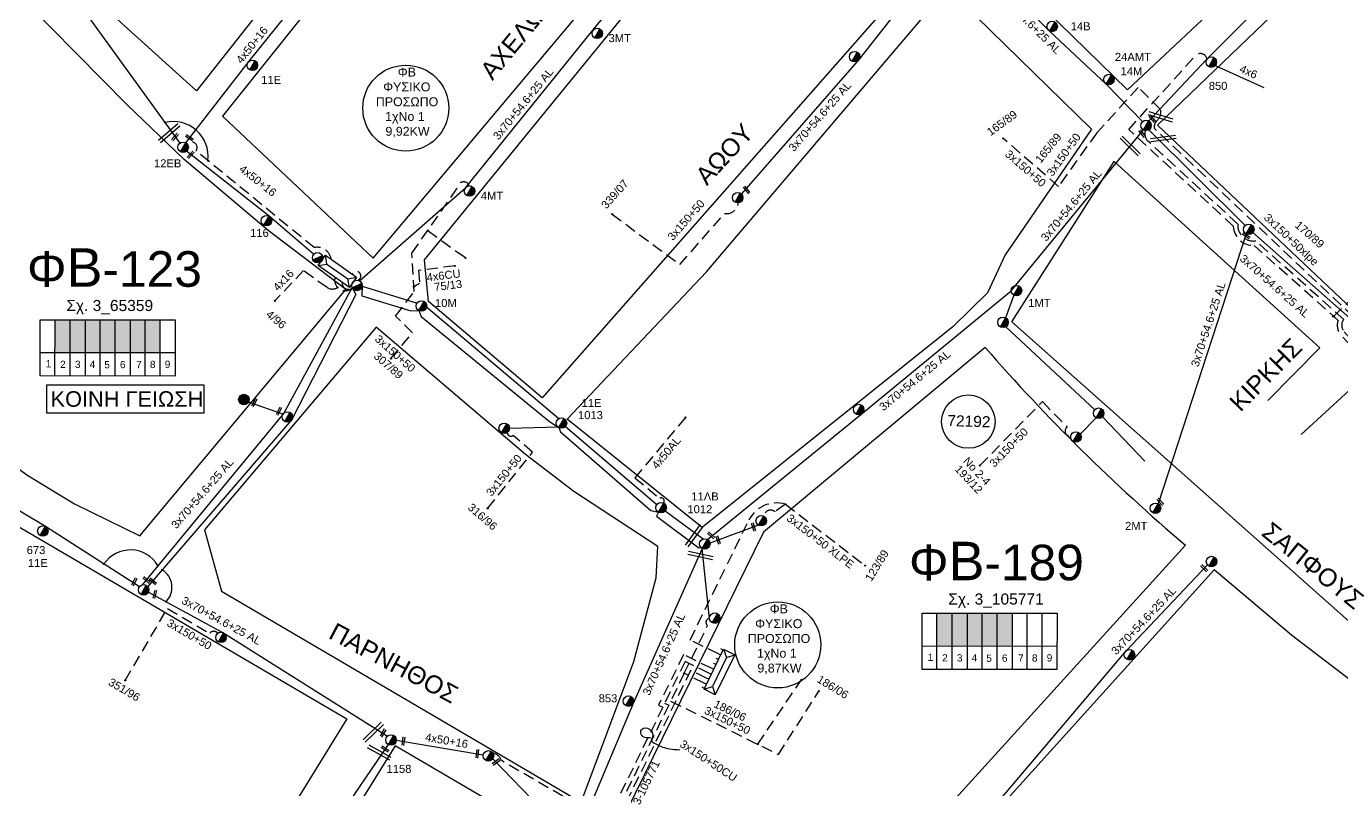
# Model space of a CAD drawing. Header units: millimetres. Extents: x 1138 to 9186, y 1584 to 2927.
# Drawn here: x 8181.3 to 8477.2, y 2596.7 to 2768.3 of the extents above; entities that cross this region are included whole.
import ezdxf
from ezdxf.enums import TextEntityAlignment as Align

# ---------------------------------------------------------------- set-up
doc = ezdxf.new("R2010")
doc.units = ezdxf.units.MM
doc.linetypes.add('DASHED', pattern=[19.05, 12.7, -6.35])
for name, color, linetype, lineweight in [('3x150+50', 7, 'Continuous', 30), ('3x150+50 XLPE', 7, 'SYN_LINE', 30), ('3x70+54.6+25 AL', 7, 'SYN_LINE', 30), ('4x16', 7, 'Continuous', 30), ('4x50+16', 7, 'Continuous', 30), ('4x50AL', 7, 'Continuous', 30), ('4x6', 7, 'SYN_LINE', 30), ('4x6CU', 7, 'Continuous', 30), ('Υπόβαθρο ΔΕΗ', 7, 'Continuous', 30)]:
    doc.layers.add(name, color=color, linetype=linetype, lineweight=lineweight)
for name, color, linetype in [('Pillar OTE', 7, 'Continuous'), ('TEXT ΚΑΛΩΔΙΩΝ', 7, 'Continuous'), ('Άγνωστα', 7, 'Continuous'), ('ΑΓΝΩΣΤΟ ΥΠΟΓΕΙΟ ΚΑΛΩΔΙΟ', 7, 'DASHED'), ('Επιγραφές - Σχήματα', 7, 'Continuous'), ('Καλώδια ΧΤ   3x150AL+50CU', 7, 'DASHED'), ('Μηχανική τομή', 7, 'Continuous'), ('Στύλος Ξύλινος', 7, 'Continuous'), ('Στύλος Ξύλινος @ 1', 7, 'Continuous'), ('Στύλος ΦΜ', 7, 'Continuous'), ('Στύλος ΦΜ @ 1', 7, 'Continuous'), ('Συνδέσεις', 7, 'Continuous'), ('Τομή', 7, 'Continuous'), ('Υποσταθμός εναέριος 2 στύλων', 7, 'Continuous'), ('Υποσταθμός πόλεως', 7, 'Continuous')]:
    doc.layers.add(name, color=color, linetype=linetype)
doc.styles.add('arial', font='arial.ttf')
doc.styles.get("Standard").update_dxf_attribs({"font": 'arial.ttf'})
doc.linetypes.add('SYN_LINE', pattern='A,0.5,-0.0001,["/\\/\\/\\/",Standard,S=0.1,R=0,X=0,Y=-0.05],-0.25', length=0.7501)

# ---------------------------------------------------------------- blocks, each defined once
blk = doc.blocks.new('ΥΠΑΡΧΩΝ ΤΣΙΜΕΝΤΕΝΙΟΣ ΣΤΥΛΟΣ')
at = {"layer": 'Στύλος ΦΜ'}
blk.add_hatch(color=7, dxfattribs=at).paths.add_polyline_path([(-1.29, -2.28, 0.574793), (2.62, 0, 0.268822), (1.3, 2.27)])
at = {"layer": 'Στύλος ΦΜ', "color": 7}
blk.add_line((-1.29, -2.28), (1.3, 2.27), dxfattribs=at)
blk.add_circle((0, 0), 2.62, dxfattribs=at)
at = {"layer": 'Στύλος ΦΜ', "flags": 4}
for tag, p in [('ΤΥΠΟΣ', (-4.91, 3.03)), ('ΑΡΙΘΜΟΣ', (-4.68, 8.05))]:
    blk.add_attdef(tag, p, '', height=4, dxfattribs=at)
blk = doc.blocks.new('ΥΠΟΣΤΑΘΜΟΣ ΕΝΑΕΡΙΟΣ ΕΠΙ 2 ΣΤΥΛΩΝ')
at = {"layer": 'Υποσταθμός εναέριος 2 στύλων', "linetype": 'Continuous'}
for points in [[(-11.97, -2.11, 0.574793), (-8.45, -0.07, 0.268822), (-9.64, 1.98)], [(9.68, -2.15, 0.574793), (13.19, -0.1, 0.268822), (12.01, 1.95)]]:
    blk.add_hatch(color=256, dxfattribs=at).paths.add_polyline_path(points)
for p, q in [((-11.97, -2.11), (-9.64, 1.98)), ((9.68, -2.15), (12.01, 1.95))]:
    blk.add_line(p, q, dxfattribs=at)
for centre in [(-10.81, -0.07), (10.84, -0.1)]:
    blk.add_circle(centre, 2.36, dxfattribs=at)
at = {"layer": 'Υποσταθμός πόλεως', "linetype": 'Continuous', "ltscale": 40}
blk.add_lwpolyline([(-8.57, 2.82), (8.57, 2.82), (8.57, -2.82), (-8.57, -2.82)], close=True, dxfattribs=at)
for points in [[(-5.75, 0), (-8.57, 2.82)], [(-8.57, -2.82), (-5.75, 0)], [(-5.75, 0), (5.75, 0)], [(5.75, 0), (8.57, 2.82)], [(8.57, -2.82), (5.75, 0)]]:
    blk.add_lwpolyline(points, dxfattribs=at)
at = {"layer": 'Υποσταθμός εναέριος 2 στύλων', "ltscale": 40, "flags": 1}
for tag, p in [('ΜΕΤΑΣΧΗΜΑΤΙΣΜΟΣ', (14.09, 2.51)), ('ΙΣΧΥΣ', (14.07, -0.28)), ('ΑΡΙΘΜΟΣ', (14.19, -3))]:
    blk.add_attdef(tag, p, '', height=1.8, dxfattribs=at)
blk = doc.blocks.new('ΥΠΑΡΧΩΝ ΞΥΛΙΝΟΣ ΣΤΥΛΟΣ')
at = {"layer": 'Στύλος Ξύλινος'}
h = blk.add_hatch(color=7, dxfattribs=at)
h.paths.add_polyline_path([(-2.62, 0, 0.270008), (-1.29, -2.28), (1.3, 2.27, 0.576266)])
h.paths.add_polyline_path([(-1.29, -2.28, 0.574793), (2.62, 0, 0.268822), (1.3, 2.27)])
at = {"layer": 'Στύλος Ξύλινος', "color": 7}
blk.add_line((-1.29, -2.28), (1.3, 2.27), dxfattribs=at)
blk.add_circle((0, 0), 2.62, dxfattribs=at)
at = {"layer": 'Στύλος Ξύλινος', "flags": 4}
for tag, p in [('ΑΡΙΘΜΟΣ', (-4.91, 8.6)), ('ΤΥΠΟΣ', (-4.85, 3.39))]:
    blk.add_attdef(tag, p, '', height=4, dxfattribs=at)
blk = doc.blocks.new('ΜΗΧΑΝΙΚΗ ΤΟΜΗ')
at = {"layer": 'Μηχανική τομή', "ltscale": 40}
for p, q in [((-1.9, 0.8), (5.7, 0.8)), ((-1.9, -0.8), (5.7, -0.8))]:
    blk.add_line(p, q, dxfattribs=at)
blk = doc.blocks.new('_ΣΥΝΔΕΣΗ')
at = {"layer": 'Συνδέσεις', "linetype": 'SYN_LINE', "ltscale": 40}
blk.add_hatch(color=256, dxfattribs=at).paths.add_polyline_path([(0.5, -0.01, 1), (-0.5, -0.01, 1)])
at = {"layer": 'Συνδέσεις'}
blk.add_circle((0, -0.01), 0.5, dxfattribs=at)
blk = doc.blocks.new('ΤΟΜΗ')
at = {"layer": 'Τομή', "ltscale": 40}
for p, q in [((-5.7, 0), (17.1, 0)), ((-5.7, -2.8), (17.1, -2.8))]:
    blk.add_line(p, q, dxfattribs=at)
blk = doc.blocks.new('ΥΠΟΣΤΑΘΜΟΣ ΠΟΛΕΩΣ 9 ΑΝΑΧΩΡΗΣΕΩΝ')
at = {"layer": 'Υποσταθμός πόλεως', "ltscale": 40}
for p, q in [((-9.63, -2.82), (-9.63, -4)), ((-7.12, -2.82), (-7.12, -4)), ((-4.84, -2.82), (-4.84, -4)), ((-2.36, -2.82), (-2.36, -4)), ((0.09, -2.82), (0.09, -4)), ((2.55, -2.82), (2.55, -4)), ((5.02, -2.82), (5.02, -4)), ((7.48, -2.82), (7.48, -4)), ((9.61, -2.82), (9.61, -4))]:
    blk.add_line(p, q, dxfattribs=at)
blk.add_lwpolyline([(-10.02, 2.82), (10.02, 2.82), (10.02, -2.82), (-10.02, -2.82)], close=True, dxfattribs=at)
for points in [[(-7.21, 0), (-10.02, 2.82)], [(-10.02, -2.82), (-7.21, 0)], [(-7.21, 0), (7.21, 0)], [(7.21, 0), (10.02, 2.82)], [(10.02, -2.82), (7.21, 0)]]:
    blk.add_lwpolyline(points, dxfattribs=at)
at = {"layer": 'Υποσταθμός πόλεως', "linetype": 'SYN_LINE', "ltscale": 40, "flags": 1}
for tag, p in [('ΜΕΤΑΣΧΗΜΑΤΙΣΜΟΣ', (10.79, 1.71)), ('ΙΣΧΥΣ', (10.77, -1.08)), ('ΑΡΙΘΜΟΣ', (10.89, -3.8))]:
    blk.add_attdef(tag, p, '', height=1.8, dxfattribs=at)

msp = doc.modelspace()

# ---------------------------------------------------------------- hatches: boundary and pattern name
at = {"layer": 'Καλώδια ΧΤ   3x150AL+50CU', "linetype": 'DASHED', "lineweight": -3, "ltscale": 0.2}
h = msp.add_hatch(color=1, dxfattribs=at)
h.dxf.hatch_style = 1
h.paths.add_polyline_path([(8191.21, 2702.39), (8187.77, 2702.39), (8187.77, 2695.03), (8191.21, 2695.03)])
h = msp.add_hatch(color=85, dxfattribs=at)
h.dxf.hatch_style = 1
h.paths.add_polyline_path([(8191.21, 2695.03), (8194.64, 2695.02), (8194.65, 2702.39), (8191.21, 2702.39)])
h = msp.add_hatch(color=30, dxfattribs=at)
h.dxf.hatch_style = 1
h.paths.add_polyline_path([(8197.94, 2702.39), (8194.65, 2702.39), (8194.64, 2695.02), (8197.94, 2695.02)])
h = msp.add_hatch(color=173, dxfattribs=at)
h.dxf.hatch_style = 1
h.paths.add_polyline_path([(8201.33, 2702.39), (8197.94, 2702.39), (8197.94, 2695.02), (8201.33, 2695.02)])
h = msp.add_hatch(color=27, dxfattribs=at)
h.dxf.hatch_style = 1
h.paths.add_polyline_path([(8201.33, 2695.02), (8204.72, 2695.01), (8204.73, 2702.39), (8201.33, 2702.39)])
h = msp.add_hatch(color=5, dxfattribs=at)
h.dxf.hatch_style = 1
h.paths.add_polyline_path([(8204.72, 2695.02), (8208.12, 2695.01), (8208.12, 2702.39), (8204.73, 2702.39)])
h = msp.add_hatch(color=133, dxfattribs=at)
h.dxf.hatch_style = 1
h.paths.add_polyline_path([(8208.06, 2695.02), (8211.46, 2695.01), (8211.46, 2702.39), (8208.06, 2702.39)])
h = msp.add_hatch(color=173, dxfattribs=at)
h.dxf.hatch_style = 1
h.paths.add_polyline_path([(8389.62, 2636.41), (8386.18, 2636.41), (8386.18, 2629.05), (8389.62, 2629.04)])
h = msp.add_hatch(color=6, dxfattribs=at)
h.dxf.hatch_style = 1
h.paths.add_polyline_path([(8389.62, 2629.04), (8393.06, 2629.04), (8393.06, 2636.41), (8389.62, 2636.41)])
h = msp.add_hatch(color=133, dxfattribs=at)
h.dxf.hatch_style = 1
h.paths.add_polyline_path([(8396.36, 2636.41), (8393.06, 2636.41), (8393.06, 2629.04), (8396.36, 2629.04)])
h = msp.add_hatch(color=62, dxfattribs=at)
h.dxf.hatch_style = 1
h.paths.add_polyline_path([(8399.74, 2636.41), (8396.36, 2636.41), (8396.36, 2629.04), (8399.74, 2629.03)])
h = msp.add_hatch(color=27, dxfattribs=at)
h.dxf.hatch_style = 1
h.paths.add_polyline_path([(8399.74, 2629.03), (8403.14, 2629.03), (8403.14, 2636.41), (8399.74, 2636.41)])

# ---------------------------------------------------------------- linework, layer by layer
at = {"lineweight": -3, "ltscale": 0.2}
for centre in [(8266.68, 2749.95), (8350.36, 2629.29)]:
    msp.add_circle(centre, 9.67, dxfattribs=at)
at = {"layer": '3x150+50', "color": 133, "linetype": 'DASHED', "lineweight": -3, "ltscale": 0.2}
for points in [[(8570.9, 2755.21), (8561.9, 2764.84), (8484.4, 2692.4), (8477.79, 2699.69, -0.363113), (8477.68, 2702.45), (8457.9, 2720.11, -0.47454), (8453.86, 2723.88), (8433.65, 2742.53, -0.297366), (8433.05, 2744.9, -0.713774)], [(8313.1, 2726.12), (8328.35, 2714.79), (8338.39, 2726.27, 0.444146), (8341.46, 2728.65, -92.181816)], [(8203.56, 2621.32), (8213.07, 2637.46), (8222.57, 2631.9, -0.495336), (8224.38, 2631.9, -17.580919)], [(8334.35, 2621.82), (8330.77, 2623.57), (8312.87, 2586.95), (8327.96, 2576.68, -0.198499), (8330.56, 2575.87, 13.645626)]]:
    msp.add_lwpolyline(points, format="xyb", dxfattribs=at)
at = {"layer": '3x150+50', "color": 30, "linetype": 'DASHED', "lineweight": -3, "ltscale": 0.2}
for points in [[(8570.2, 2754.55), (8561.87, 2763.45), (8484.34, 2690.97), (8477.05, 2699.01, -0.279634), (8476.43, 2702.23), (8457.56, 2719.07, -0.410122), (8452.85, 2723.44), (8429.32, 2745.17), (8444.31, 2761.73, -0.635681), (8446.91, 2760.93, -102.622288)], [(8285.11, 2660), (8295.21, 2672.61), (8290.86, 2676.4, -0.657631), (8289.52, 2677.05, 76.094093)]]:
    msp.add_lwpolyline(points, format="xyb", dxfattribs=at)
at = {"layer": '3x150+50', "color": 5, "linetype": 'DASHED', "lineweight": -3, "ltscale": 0.2}
msp.add_lwpolyline([(8485.09, 2703.14, -0.646726), (8479.87, 2703.07), (8435.1, 2745.38, -0.26876), (8435.72, 2747.21, 0.282307), (8436.49, 2749.67), (8431.47, 2754.62), (8422.13, 2744.39), (8413.5, 2732.37), (8401.08, 2743.14)], format="xyb", dxfattribs=at)
at = {"layer": '3x150+50', "color": 85, "linetype": 'DASHED', "lineweight": -3, "ltscale": 0.2}
msp.add_lwpolyline([(8263.35, 2693.66), (8268.21, 2699.47), (8264.36, 2703.22), (8268.6, 2708.72), (8268.07, 2717.37), (8278.33, 2732.02, -0.852392), (8280.97, 2732.48, -17.440411)], format="xyb", dxfattribs=at)
msp.add_lwpolyline([(8271.63, 2722.46), (8280.14, 2716.29)], dxfattribs=at)
at = {"layer": '3x150+50', "color": 173, "linetype": 'DASHED', "lineweight": -3, "ltscale": 0.2}
msp.add_lwpolyline([(8395.83, 2669.61), (8409.89, 2683.98), (8415.5, 2678.25, 0.83016), (8416.29, 2676.29, -17.62833)], format="xyb", dxfattribs=at)
at = {"layer": '3x150+50', "color": 6, "linetype": 'DASHED', "lineweight": -3, "ltscale": 0.2}
msp.add_lwpolyline([(8329.33, 2622.91), (8334.59, 2633.63, -0.693686), (8335.02, 2635.26, -0.981352)], format="xyb", dxfattribs=at)
for points in [[(8333.8, 2620.71), (8329.33, 2622.91), (8326.27, 2616.66), (8350.52, 2604.66), (8359.63, 2618.9)], [(8345.87, 2606.96), (8355.71, 2621.45)]]:
    msp.add_lwpolyline(points, dxfattribs=at)
at = {"layer": '3x150+50 XLPE', "color": 173, "linetype": 'DASHED', "lineweight": -3, "ltscale": 0.2}
for points in [[(8337.02, 2627.26), (8330.64, 2630.39), (8343.85, 2657.3, -0.366544), (8352.09, 2660.9), (8370.05, 2647.13)], [(8352.09, 2660.9), (8349.76, 2659.19, 0.61554), (8347.22, 2658.23, 3.049305)]]:
    msp.add_lwpolyline(points, format="xyb", dxfattribs=at)
at = {"layer": '3x70+54.6+25 AL', "color": 30, "linetype": 'SYN_LINE', "lineweight": -3, "ltscale": 15}
for points in [[(8433.81, 2747.09), (8446.91, 2760.93), (8456.38, 2770.42), (8488.28, 2801.73), (8521.7, 2833.33), (8554.39, 2864.04)], [(8256.86, 2709.94), (8269.23, 2706.13)], [(8271.37, 2705.29), (8301.13, 2680.18)], [(8302.59, 2678.38), (8323.19, 2660.86)], [(8325.05, 2659.41), (8333.57, 2653.1)]]:
    msp.add_lwpolyline(points, dxfattribs=at)
at = {"layer": '3x70+54.6+25 AL', "color": 133, "linetype": 'SYN_LINE', "lineweight": -3, "ltscale": 15}
for points in [[(8432.41, 2746.92), (8424.26, 2755.35), (8411.52, 2767.28), (8389.83, 2788.7), (8357.5, 2821.43)], [(8389.97, 2788.55), (8378.34, 2773.26), (8368.71, 2760.99), (8342.19, 2730.67)], [(8254.63, 2709.6), (8255.42, 2708.06), (8241.05, 2679.96), (8208.65, 2642.4)], [(8357.85, 2556.2), (8380.41, 2575.2), (8396.36, 2589.72), (8428.79, 2628.02), (8447.03, 2647.31)], [(8208.78, 2641.16), (8225.91, 2631.84), (8262.57, 2608.79)]]:
    msp.add_lwpolyline(points, dxfattribs=at)
at = {"layer": '3x70+54.6+25 AL', "color": 85, "linetype": 'SYN_LINE', "lineweight": -3, "ltscale": 15}
msp.add_lwpolyline([(8256.3, 2711.11), (8280.12, 2732.06), (8308.86, 2767.52), (8330.21, 2793.6), (8349.74, 2814.31)], dxfattribs=at)
at = {"layer": '3x70+54.6+25 AL', "color": 27, "linetype": 'SYN_LINE', "lineweight": -3, "ltscale": 15}
for points in [[(8176.66, 2793.73), (8188.73, 2779.65), (8215.87, 2742.09)], [(8286.23, 2603.65), (8303.66, 2585.68)]]:
    msp.add_lwpolyline(points, dxfattribs=at)
at = {"layer": '3x70+54.6+25 AL', "color": 173, "linetype": 'SYN_LINE', "lineweight": -3, "ltscale": 15}
for points in [[(8334.54, 2653.01), (8369.06, 2681.12), (8402.9, 2708.85), (8432.64, 2745.05)], [(8254.63, 2709.6), (8239.23, 2681.41), (8207.35, 2642.79)], [(8403.49, 2707.91), (8401.62, 2702.84)], [(8401.67, 2700.82), (8421.67, 2682.14)], [(8206.78, 2642.37), (8185.61, 2655.91), (8169.71, 2665.38), (8138.96, 2696.23)], [(8423.41, 2680.55), (8432.95, 2670.59)], [(8346.06, 2656.18), (8335.11, 2652.17)]]:
    msp.add_lwpolyline(points, dxfattribs=at)
at = {"layer": '3x70+54.6+25 AL', "color": 6, "linetype": 'SYN_LINE', "lineweight": -3, "ltscale": 15}
for points in [[(8455.52, 2723.55), (8433.85, 2745.07)], [(8455.75, 2721.67), (8435.92, 2661.03)], [(8482.27, 2699.86), (8457.25, 2721.96)], [(8333.37, 2650.97), (8317.83, 2616.14), (8305.17, 2585.98)], [(8335.02, 2635.26), (8333.37, 2650.97)]]:
    msp.add_lwpolyline(points, dxfattribs=at)
at = {"layer": '3x70+54.6+25 AL', "color": 5, "linetype": 'SYN_LINE', "lineweight": -3, "ltscale": 15}
msp.add_lwpolyline([(8256.86, 2709.94), (8256.81, 2707.78), (8267.83, 2704.38), (8269.63, 2704.45), (8270.12, 2703.15), (8298.98, 2679.53), (8301.13, 2678.13), (8301.46, 2677.2), (8321.79, 2659.53), (8323.54, 2659.11), (8323.09, 2658.21), (8332.64, 2651.14), (8333.1, 2651.17)], dxfattribs=at)
at = {"layer": '3x70+54.6+25 AL', "color": 173, "linetype": 'SYN_LINE', "lineweight": -3, "ltscale": 10}
msp.add_lwpolyline([(8239.03, 2681.16), (8231.29, 2683.86)], dxfattribs=at)
at = {"layer": '3x70+54.6+25 AL', "color": 30, "linetype": 'SYN_LINE', "lineweight": -3, "ltscale": 12}
msp.add_lwpolyline([(8301.01, 2678.21), (8289.99, 2677.91)], dxfattribs=at)
at = {"layer": '3x70+54.6+25 AL', "color": 173, "linetype": 'SYN_LINE', "lineweight": -3, "ltscale": 6}
msp.add_lwpolyline([(8421.98, 2680.34), (8418.43, 2676.66)], dxfattribs=at)
at = {"layer": '4x16', "color": 173, "linetype": 'DASHED', "lineweight": -3, "ltscale": 0.2}
for points in [[(8251.34, 2709.64, -0.280578), (8248.99, 2709.6), (8243.69, 2713.44), (8237.21, 2706.64)], [(8254.66, 2709.54, -0.75263), (8250.76, 2711.9, 2.174726)]]:
    msp.add_lwpolyline(points, format="xyb", dxfattribs=at)
at = {"layer": '4x16', "color": 133, "linetype": 'DASHED', "lineweight": -3, "ltscale": 0.2}
msp.add_lwpolyline([(8254.66, 2709.54, -0.653606), (8252.35, 2710.79, -13.85366)], format="xyb", dxfattribs=at)
at = {"layer": '4x50+16', "color": 1, "linetype": 'Continuous', "lineweight": -3, "ltscale": 0.2}
for points in [[(8217.17, 2742.18), (8231.43, 2760.49), (8245.44, 2777.94), (8262.43, 2798.11)], [(8245.95, 2717.1), (8235.93, 2725.68), (8217.35, 2740.26)]]:
    msp.add_lwpolyline(points, dxfattribs=at)
at = {"layer": '4x50+16', "color": 27, "linetype": 'Continuous', "lineweight": -3, "ltscale": 0.2}
msp.add_lwpolyline([(8264.54, 2607.9), (8284.12, 2604.56)], dxfattribs=at)
at = {"layer": '4x50+16', "color": 6, "linetype": 'Continuous', "lineweight": -3, "ltscale": 0.2}
msp.add_lwpolyline([(8215.65, 2533.26), (8234.02, 2563.3), (8247.62, 2584.63), (8262.78, 2606.89)], dxfattribs=at)
at = {"layer": '4x50AL', "color": 30, "linetype": 'DASHED', "lineweight": -3, "ltscale": 0.2}
msp.add_lwpolyline([(8329.6, 2680.42), (8318.2, 2666.85), (8323.8, 2662.27, -0.776724), (8324.7, 2661.16, 4.10567)], format="xyb", dxfattribs=at)
at = {"layer": '4x6', "color": 30, "linetype": 'SYN_LINE', "lineweight": -3, "ltscale": 15}
msp.add_lwpolyline([(8448.78, 2759.52), (8459.74, 2754.6)], dxfattribs=at)
at = {"layer": '4x6CU', "color": 85, "linetype": 'DASHED', "lineweight": -3, "ltscale": 0.2}
msp.add_lwpolyline([(8277.69, 2714.49), (8269.54, 2713.45), (8269.78, 2710.53), (8268.53, 2709.81)], dxfattribs=at)
msp.add_lwpolyline([(8255.86, 2711.27, 1.56452), (8254.62, 2712.64, 1.521748)], format="xyb", dxfattribs=at)
at = {"layer": '4x6CU', "color": 30, "linetype": 'DASHED', "lineweight": -3, "ltscale": 0.2}
msp.add_lwpolyline([(8475.39, 2703.15), (8485.01, 2712.36)], dxfattribs=at)
at = {"layer": 'Pillar OTE', "lineweight": -3, "ltscale": 40}
for points in [[(8184.44, 2689.75), (8184.44, 2702.39), (8214.77, 2702.39), (8214.77, 2689.72), (8184.44, 2689.75)], [(8187.76, 2689.75), (8187.77, 2702.39)], [(8191.2, 2689.75), (8191.21, 2702.39)], [(8194.64, 2689.74), (8194.65, 2702.39)], [(8197.94, 2689.74), (8197.94, 2702.39)], [(8201.33, 2689.74), (8201.33, 2702.39)], [(8204.72, 2689.73), (8204.73, 2702.39)], [(8208.06, 2689.73), (8208.06, 2702.39)], [(8211.45, 2689.73), (8211.45, 2702.39)], [(8184.44, 2695.03), (8214.77, 2695)], [(8382.85, 2623.77), (8382.85, 2636.41), (8413.19, 2636.41), (8413.18, 2623.74), (8382.85, 2623.77)], [(8386.18, 2623.77), (8386.18, 2636.41)], [(8389.62, 2623.76), (8389.62, 2636.41)], [(8393.06, 2623.76), (8393.06, 2636.41)], [(8396.36, 2623.76), (8396.36, 2636.41)], [(8399.74, 2623.75), (8399.74, 2636.41)], [(8403.14, 2623.75), (8403.14, 2636.41)], [(8406.48, 2623.75), (8406.48, 2636.41)], [(8409.86, 2623.74), (8409.86, 2636.41)], [(8382.85, 2629.05), (8413.18, 2629.02)]]:
    msp.add_lwpolyline(points, dxfattribs=at)
at = {"layer": 'ΑΓΝΩΣΤΟ ΥΠΟΓΕΙΟ ΚΑΛΩΔΙΟ', "color": 27, "linetype": 'DASHED', "lineweight": -3, "ltscale": 0.2}
msp.add_lwpolyline([(8249.9, 2715.95, 0.443321), (8246.08, 2718.59), (8219.51, 2740.34, 0.94642), (8217.49, 2741.91, 3178.311502)], format="xyb", dxfattribs=at)
at = {"layer": 'Επιγραφές - Σχήματα', "color": 190, "lineweight": -3}
msp.add_lwpolyline([(8185.83, 2681.49), (8221.34, 2681.49), (8221.34, 2687.67), (8185.83, 2687.67)], close=True, dxfattribs=at)
at = {"layer": 'Υπόβαθρο ΔΕΗ', "lineweight": -3}
for points in [[(8435.79, 2746.11), (8482.41, 2702.05), (8627.8, 2834.84), (8575.72, 2880.29)], [(8225.47, 2748.15), (8259.36, 2716.21), (8345.57, 2818.75), (8313.66, 2849.35), (8276.38, 2811.83)], [(8350.79, 2813.65), (8383.22, 2782.32), (8297.36, 2684.81), (8271.82, 2706.47), (8270.92, 2715.83)], [(8302.97, 2680.02), (8334.33, 2713.13), (8388.57, 2776.89), (8420.96, 2745.22), (8401.54, 2717.01), (8397.54, 2708.43), (8389.83, 2700.83), (8333.34, 2655.66)], [(8210.86, 2520.56), (8253.4, 2480.85), (8267.49, 2503.89), (8277.7, 2520.21), (8302.68, 2584.16), (8264.33, 2606.64)]]:
    msp.add_lwpolyline(points, close=True, dxfattribs=at)
for points in [[(8417.52, 2808.82), (8395.13, 2787.15), (8429.08, 2754.1), (8450.6, 2774.31), (8422.57, 2801.58), (8428.16, 2807.71), (8456.68, 2780.24), (8492.39, 2814.74), (8428.68, 2878.16)], [(8278.62, 2876.33), (8307.91, 2855.13), (8274.01, 2820.75), (8261.72, 2806.72), (8246.29, 2787.7), (8219.59, 2753.86), (8194.75, 2776.35), (8243.99, 2837.62), (8278.62, 2876.33)], [(8502.36, 2613.69), (8403.01, 2701.89), (8426.02, 2737.98), (8472.33, 2696.09), (8460.61, 2684.26)], [(8306.17, 2593.91), (8317.98, 2625.58), (8323.04, 2644.4), (8323.35, 2651.45), (8304.47, 2663.8), (8293.65, 2672.09), (8260.04, 2700.72), (8221.4, 2655.18), (8225.24, 2641.34), (8306.17, 2593.91)], [(8396.99, 2696.18), (8347.13, 2654.63), (8314.09, 2587.32), (8357.05, 2558.09), (8442.12, 2651.69)], [(8468.08, 2676.59), (8480.89, 2688.27), (8516.89, 2655.86), (8517.31, 2605.72), (8573.86, 2565.51), (8540.52, 2516.28), (8431.76, 2584.81)], [(8128.62, 2597.22), (8168.42, 2662.37), (8253.45, 2612.7), (8201.77, 2528.9), (8128.62, 2597.22)], [(8509.01, 2598.55), (8465.91, 2631.49), (8448.53, 2646.19), (8386.7, 2577.71), (8412.11, 2560.58), (8448.94, 2523.91), (8473.2, 2550.19), (8430.63, 2577.88)]]:
    msp.add_lwpolyline(points, dxfattribs=at)
for points in [[(8125.73, 2723.08), (8136.6, 2709.26), (8149.89, 2694.83), (8164.03, 2681.32), (8172.53, 2674.06), (8181.46, 2667.54), (8192.19, 2660.99), (8206.87, 2653.84), (8253.2, 2709.18), (8235.71, 2722.46), (8216.85, 2738.39), (8204.02, 2750.66), (8175.45, 2779.69, 0.355762), (8158.98, 2781.51), (8125.25, 2727.95, 0.342361), (8125.73, 2723.08, 1.322411)], [(8396.99, 2696.18, 0.03761), (8442.12, 2651.69, 0.720858)]]:
    msp.add_lwpolyline(points, format="xyb", dxfattribs=at)
at = {"layer": 'Υπόβαθρο ΔΕΗ', "color": 62, "linetype": 'DASHED', "lineweight": -3, "ltscale": 0.2}
msp.add_lwpolyline([(8334.89, 2622.92), (8329.52, 2625.56), (8324.9, 2616.22), (8325.84, 2615.76), (8312.32, 2588.1), (8306.42, 2591.53), (8304.57, 2587.13, 1.123571), (8305.1, 2582.84), (8293.29, 2554.22, -0.550156), (8291.31, 2547.88), (8280.81, 2522.23, -0.594058), (8280.14, 2519.72)], format="xyb", dxfattribs=at)
at = {"layer": 'Υπόβαθρο ΔΕΗ', "color": 27, "linetype": 'DASHED', "lineweight": -3, "ltscale": 0.2}
msp.add_lwpolyline([(8335.43, 2624.03), (8329.17, 2627.1), (8323.56, 2615.77), (8324.5, 2615.3), (8311.9, 2589.51), (8288.21, 2603.28, 0.271122), (8286.29, 2604.96)], format="xyb", dxfattribs=at)
at = {"layer": 'Υπόβαθρο ΔΕΗ', "lineweight": -3}
msp.add_circle((8393.24, 2679.48), 6, dxfattribs=at)
for centre, radius, start, end in [((8214.37, 2739.1), 7.84, 353.2411, 103.5586), ((8204.74, 2643.44), 7.2, 30.7539, 145.7916), ((8209.38, 2642.23), 4.69, 316.3374, 57.3377)]:
    msp.add_arc(centre, radius, start, end, dxfattribs=at)
msp.add_spline([(8321.74, 2608.38), (8320.1, 2608.65), (8319.54, 2609.68), (8320.13, 2610.58), (8321.89, 2610.03), (8322.15, 2608.58), (8321.92, 2607.89), (8322.94, 2607.02), (8326.04, 2605.92), (8328.34, 2605.72)], degree=3, dxfattribs=at)

# ---------------------------------------------------------------- block references
at = {"layer": 'Μηχανική τομή', "lineweight": -3}
for p, xscale, yscale, zscale, rotation in [((8434.31, 2747.94), 0.2499999999999997, 0.2499999999999997, 0.4999999999999997, 309.2449625426606), ((8214.43, 2743.12), 0.2499999999999998, 0.2499999999999998, 0.4999999999999997, 47.81644587165323), ((8218.41, 2743.01), 0.2499999999999999, 0.2499999999999999, 0.4999999999999994, 148.2118287607217), ((8432.01, 2744.59), 0.2499999999999997, 0.2499999999999997, 0.4999999999999997, 309.2449625426606), ((8217.97, 2739.1), 0.2499999999999998, 0.2499999999999998, 0.4999999999999997, 47.81644587165323), ((8343.03, 2731.95), 0.2499999999999997, 0.2499999999999997, 0.4999999999999997, 309.2449625426606), ((8455.37, 2721.58), 0.2499999999999999, 0.2499999999999999, 0.4999999999999995, 326.5717389394755), ((8232.81, 2684.16), 0.25, 0.25, 0.4999999999999995, 243.4463050301514), ((8238.31, 2682.25), 0.25, 0.25, 0.4999999999999995, 243.4463050301514), ((8436.12, 2661.79), 0.25, 0.25, 0.4999999999999995, 313.5088931811238), ((8335.02, 2654.22), 0.2499999999999999, 0.2499999999999999, 0.4999999999999995, 317.5563752737485), ((8344.7, 2656.28), 0.25, 0.25, 0.4999999999999995, 287.9351396848145), ((8336.8, 2653.38), 0.25, 0.25, 0.4999999999999995, 287.9351396848145), ((8445.96, 2646.88), 0.25, 0.25, 0.4999999999999995, 313.5088931811238), ((8205.8, 2643.88), 0.25, 0.25, 0.4999999999999995, 243.4463050301514), ((8208, 2644.21), 0.25, 0.25, 0.4999999999999995, 319.0001090821322), ((8209.43, 2643.93), 0.25, 0.25, 0.4999999999999995, 319.0001090821322), ((8210.31, 2641.12), 0.25, 0.25, 0.4999999999999995, 256.3977663111616), ((8261.78, 2609.89), 0.2499999999999999, 0.2499999999999999, 0.4999999999999995, 240.6727061139759), ((8266.17, 2608.14), 0.2499999999999999, 0.2499999999999999, 0.4999999999999995, 262.19637890002), ((8261.67, 2606.18), 0.2499999999999999, 0.2499999999999999, 0.4999999999999995, 326.6336207990495), ((8282.81, 2605.3), 0.2499999999999999, 0.2499999999999999, 0.4999999999999995, 262.19637890002), ((8287.4, 2603.21), 0.2499999999999999, 0.2499999999999999, 0.4999999999999995, 216.3438385586996)]:
    msp.add_blockref('ΜΗΧΑΝΙΚΗ ΤΟΜΗ', p, dxfattribs=dict(at, xscale=xscale, yscale=yscale, zscale=zscale, rotation=rotation))
at = {"layer": 'Στύλος Ξύλινος @ 1', "lineweight": -3, "ltscale": 40, "xscale": 0.4499999999998181, "yscale": 0.4499999999998181, "zscale": 0.4499999999998181}
msp.add_blockref('ΥΠΑΡΧΩΝ ΞΥΛΙΝΟΣ ΣΤΥΛΟΣ', (8230.26, 2684.44), dxfattribs=at)
at = {"layer": 'Στύλος ΦΜ @ 1', "lineweight": -3, "ltscale": 40}
ref = msp.add_blockref('ΥΠΑΡΧΩΝ ΤΣΙΜΕΝΤΕΝΙΟΣ ΣΤΥΛΟΣ', (8412.1, 2768.31), dxfattribs=dict(at, xscale=0.4499999999998177, yscale=0.4499999999998177, zscale=0.4499999999998177))
ref.add_attrib('ΤΥΠΟΣ', '24MT', (8416.39, 2770.66), dxfattribs={"layer": 'Στύλος ΦΜ', "height": 1.8, "flags": 4})
ref.add_attrib('ΑΡΙΘΜΟΣ', '14B', (8416.27, 2767.46), dxfattribs={"layer": 'Στύλος ΦΜ', "height": 1.8, "flags": 4})
ref = msp.add_blockref('ΥΠΑΡΧΩΝ ΤΣΙΜΕΝΤΕΝΙΟΣ ΣΤΥΛΟΣ', (8309.76, 2766.75), dxfattribs=dict(at, xscale=0.449999999999818, yscale=0.449999999999818, zscale=0.449999999999818))
ref.add_attrib('ΤΥΠΟΣ', '3MT', (8312.3, 2764.8), dxfattribs={"layer": 'Στύλος ΦΜ', "height": 1.8, "rotation": 360, "flags": 4})
for p, xscale, yscale, zscale in [((8367.65, 2761.52), 0.4499999999998181, 0.4499999999998181, 0.4499999999998181), ((8433.22, 2746.07), 0.4499999999998181, 0.4499999999998181, 0.4499999999998181), ((8341.36, 2729.83), 0.4499999999998181, 0.4499999999998181, 0.4499999999998181), ((8456.33, 2722.7), 0.4499999999998181, 0.4499999999998181, 0.4499999999998181), ((8401.04, 2701.81), 0.4499999999998182, 0.4499999999998182, 0.4499999999998182), ((8240.03, 2680.54), 0.4499999999998181, 0.4499999999998181, 0.4499999999998181), ((8368.57, 2682.2), 0.4499999999998181, 0.4499999999998181, 0.4499999999998181), ((8422.56, 2681.37), 0.4499999999998182, 0.4499999999998182, 0.4499999999998182), ((8288.82, 2677.99), 0.4499999999998181, 0.4499999999998181, 0.4499999999998181), ((8417.44, 2676.03), 0.4499999999998182, 0.4499999999998182, 0.4499999999998182), ((8324.12, 2660.14), 0.4499999999998181, 0.4499999999998181, 0.4499999999998181), ((8346.64, 2657.21), 0.4499999999998181, 0.4499999999998181, 0.4499999999998181), ((8447.96, 2648.04), 0.4499999999998181, 0.4499999999998181, 0.4499999999998181), ((8207.72, 2641.67), 0.4499999999998181, 0.4499999999998181, 0.4499999999998181), ((8336.2, 2635.31), 0.4499999999998181, 0.4499999999998181, 0.4499999999998181), ((8225.12, 2630.98), 0.4499999999998181, 0.4499999999998181, 0.4499999999998181), ((8429.49, 2627.07), 0.4499999999998181, 0.4499999999998181, 0.4499999999998181), ((8285.28, 2604.35), 0.4499999999998181, 0.4499999999998181, 0.4499999999998181)]:
    msp.add_blockref('ΥΠΑΡΧΩΝ ΤΣΙΜΕΝΤΕΝΙΟΣ ΣΤΥΛΟΣ', p, dxfattribs=dict(at, xscale=xscale, yscale=yscale, zscale=zscale))
ref = msp.add_blockref('ΥΠΑΡΧΩΝ ΤΣΙΜΕΝΤΕΝΙΟΣ ΣΤΥΛΟΣ', (8424.85, 2756.38), dxfattribs=dict(at, xscale=0.4499999999998177, yscale=0.4499999999998177, zscale=0.4499999999998177))
ref.add_attrib('ΤΥΠΟΣ', '24AMT', (8426.22, 2760.58), dxfattribs={"layer": 'Στύλος ΦΜ', "height": 1.8, "flags": 4})
ref.add_attrib('ΑΡΙΘΜΟΣ', '14M', (8427.49, 2757.34), dxfattribs={"layer": 'Στύλος ΦΜ', "height": 1.8, "flags": 4})
ref = msp.add_blockref('ΥΠΑΡΧΩΝ ΤΣΙΜΕΝΤΕΝΙΟΣ ΣΤΥΛΟΣ', (8447.9, 2760.3), dxfattribs=dict(at, xscale=0.4499999999998181, yscale=0.4499999999998181, zscale=0.4499999999998181))
ref.add_attrib('ΤΥΠΟΣ', '850', (8447.33, 2754.06), dxfattribs={"layer": 'Στύλος ΦΜ', "height": 1.8, "flags": 4})
ref = msp.add_blockref('ΥΠΑΡΧΩΝ ΤΣΙΜΕΝΤΕΝΙΟΣ ΣΤΥΛΟΣ', (8232.17, 2759.57), dxfattribs=dict(at, xscale=0.4499999999998181, yscale=0.4499999999998181, zscale=0.4499999999998181))
ref.add_attrib('ΤΥΠΟΣ', '11E', (8234.16, 2755.4), dxfattribs={"layer": 'Στύλος ΦΜ', "height": 1.8, "flags": 4})
ref = msp.add_blockref('ΥΠΑΡΧΩΝ ΤΣΙΜΕΝΤΕΝΙΟΣ ΣΤΥΛΟΣ', (8216.59, 2741.16), dxfattribs=dict(at, xscale=0.4499999999998181, yscale=0.4499999999998181, zscale=0.4499999999998181))
ref.add_attrib('ΤΥΠΟΣ', '12EB', (8210.04, 2736.64), dxfattribs={"layer": 'Στύλος ΦΜ', "height": 1.8, "flags": 4})
ref = msp.add_blockref('ΥΠΑΡΧΩΝ ΤΣΙΜΕΝΤΕΝΙΟΣ ΣΤΥΛΟΣ', (8281.02, 2731.31), dxfattribs=dict(at, xscale=0.449999999999818, yscale=0.449999999999818, zscale=0.449999999999818))
ref.add_attrib('ΤΥΠΟΣ', '4MT', (8283.56, 2729.35), dxfattribs={"layer": 'Στύλος ΦΜ', "height": 1.8, "rotation": 360, "flags": 4})
ref = msp.add_blockref('ΥΠΑΡΧΩΝ ΤΣΙΜΕΝΤΕΝΙΟΣ ΣΤΥΛΟΣ', (8235.34, 2724.66), dxfattribs=dict(at, xscale=0.4499999999998181, yscale=0.4499999999998181, zscale=0.4499999999998181))
ref.add_attrib('ΤΥΠΟΣ', '116', (8231.66, 2721), dxfattribs={"layer": 'Στύλος ΦΜ', "height": 1.8, "flags": 4})
ref = msp.add_blockref('ΥΠΑΡΧΩΝ ΤΣΙΜΕΝΤΕΝΙΟΣ ΣΤΥΛΟΣ', (8404.07, 2708.94), dxfattribs=dict(at, xscale=0.4499999999998182, yscale=0.4499999999998182, zscale=0.4499999999998182))
ref.add_attrib('ΤΥΠΟΣ', '1MT', (8406.72, 2705.28), dxfattribs={"layer": 'Στύλος ΦΜ', "height": 1.8, "flags": 4})
ref = msp.add_blockref('ΥΠΑΡΧΩΝ ΤΣΙΜΕΝΤΕΝΙΟΣ ΣΤΥΛΟΣ', (8270.21, 2705.48), dxfattribs=dict(at, xscale=0.4499999999998181, yscale=0.4499999999998181, zscale=0.4499999999998181))
ref.add_attrib('ΤΥΠΟΣ', '10M', (8273.26, 2705.25), dxfattribs={"layer": 'Στύλος ΦΜ', "height": 1.8, "flags": 4})
ref = msp.add_blockref('ΥΠΑΡΧΩΝ ΤΣΙΜΕΝΤΕΝΙΟΣ ΣΤΥΛΟΣ', (8301.71, 2679.16), dxfattribs=dict(at, xscale=0.4499999999998181, yscale=0.4499999999998181, zscale=0.4499999999998181))
ref.add_attrib('ΤΥΠΟΣ', '11E', (8306.24, 2682.77), dxfattribs={"layer": 'Στύλος ΦΜ', "height": 1.8, "flags": 4})
ref.add_attrib('ΑΡΙΘΜΟΣ', '1013', (8305.43, 2680.05), dxfattribs={"layer": 'Στύλος ΦΜ', "height": 1.8, "flags": 4})
ref = msp.add_blockref('ΥΠΑΡΧΩΝ ΤΣΙΜΕΝΤΕΝΙΟΣ ΣΤΥΛΟΣ', (8333.95, 2651.99), dxfattribs=dict(at, xscale=0.4499999999998181, yscale=0.4499999999998181, zscale=0.4499999999998181))
ref.add_attrib('ΤΥΠΟΣ', '11ΛΒ', (8330.92, 2661.77), dxfattribs={"layer": 'Στύλος ΦΜ', "height": 1.8, "flags": 4})
ref.add_attrib('ΑΡΙΘΜΟΣ', '1012', (8330.04, 2658.9), dxfattribs={"layer": 'Στύλος ΦΜ', "height": 1.8, "flags": 4})
ref = msp.add_blockref('ΥΠΑΡΧΩΝ ΤΣΙΜΕΝΤΕΝΙΟΣ ΣΤΥΛΟΣ', (8435.33, 2660.01), dxfattribs=dict(at, xscale=0.4499999999998182, yscale=0.4499999999998182, zscale=0.4499999999998182))
ref.add_attrib('ΤΥΠΟΣ', '2MT', (8428.5, 2655.15), dxfattribs={"layer": 'Στύλος ΦΜ', "height": 1.8, "flags": 4})
ref = msp.add_blockref('ΥΠΑΡΧΩΝ ΤΣΙΜΕΝΤΕΝΙΟΣ ΣΤΥΛΟΣ', (8185.03, 2654.89), dxfattribs=dict(at, xscale=0.4499999999998181, yscale=0.4499999999998181, zscale=0.4499999999998181))
ref.add_attrib('ΤΥΠΟΣ', '673', (8181.4, 2649.71), dxfattribs={"layer": 'Στύλος ΦΜ', "height": 1.8, "flags": 4})
ref.add_attrib('ΑΡΙΘΜΟΣ', '11E', (8181.66, 2646.8), dxfattribs={"layer": 'Στύλος ΦΜ', "height": 1.8, "flags": 4})
ref = msp.add_blockref('ΥΠΑΡΧΩΝ ΤΣΙΜΕΝΤΕΝΙΟΣ ΣΤΥΛΟΣ', (8316.77, 2616.66), dxfattribs=dict(at, xscale=0.4499999999998181, yscale=0.4499999999998181, zscale=0.4499999999998181))
ref.add_attrib('ΤΥΠΟΣ', '853', (8310.08, 2616.39), dxfattribs={"layer": 'Στύλος ΦΜ', "height": 1.8, "flags": 4})
ref = msp.add_blockref('ΥΠΑΡΧΩΝ ΤΣΙΜΕΝΤΕΝΙΟΣ ΣΤΥΛΟΣ', (8263.36, 2607.92), dxfattribs=dict(at, xscale=0.4499999999998181, yscale=0.4499999999998181, zscale=0.4499999999998181))
ref.add_attrib('ΤΥΠΟΣ', '1158', (8262.36, 2600.53), dxfattribs={"layer": 'Στύλος ΦΜ', "height": 1.8, "flags": 4})
at = {"layer": 'Συνδέσεις', "lineweight": -3, "zscale": 0.25}
for p, xscale, yscale in [((8212.53, 2746.73), 0.25, 0.25), ((8401.08, 2743.15), 0.25, 0.25), ((8222.16, 2738.18), 0.25, 0.25), ((8313.1, 2726.12), 0.25, 0.25), ((8271.63, 2722.46), 0.25, 0.25), ((8277.69, 2714.49), 0.25, 0.25), ((8280.14, 2716.3), 0.25, 0.25), ((8251.34, 2709.64), 0.25, 0.25), ((8268.53, 2709.82), 0.25, 0.25), ((8237.21, 2706.64), 0.25, 0.25), ((8475.4, 2703.15), 0.4, 0.4), ((8263.35, 2693.66), 0.25, 0.25), ((8329.6, 2680.42), 0.25, 0.25), ((8395.83, 2669.62), 0.25, 0.25), ((8352.09, 2660.9), 0.25, 0.25), ((8285.11, 2660), 0.25, 0.25), ((8198.79, 2647.49), 0.25, 0.25), ((8210.92, 2647.12), 0.25, 0.25), ((8211.91, 2646.18), 0.25, 0.25), ((8370.05, 2647.13), 0.25, 0.25), ((8212.78, 2638.99), 0.25, 0.25), ((8329.33, 2622.91), 0.25, 0.25), ((8203.57, 2621.33), 0.25, 0.25), ((8355.71, 2621.46), 0.25, 0.25), ((8359.63, 2618.9), 0.25, 0.25), ((8345.87, 2606.96), 0.25, 0.25)]:
    msp.add_blockref('_ΣΥΝΔΕΣΗ', p, dxfattribs=dict(at, xscale=xscale, yscale=yscale))
at = {"layer": 'Τομή', "lineweight": -3}
for p, xscale, yscale, zscale, rotation in [((8435.19, 2748.78), 0.2499999999999998, 0.2499999999999998, 0.2499999999999998, 342.7401454440478), ((8212.16, 2743.71), 0.2499999999999998, 0.2499999999999998, 0.2499999999999998, 40.24979302883452), ((8428.87, 2742.69), 0.2499999999999998, 0.2499999999999998, 0.2499999999999998, 315.5441563611196), ((8435.63, 2743.32), 0.2499999999999997, 0.2499999999999997, 0.2499999999999997, 7.833560167670413), ((8330.47, 2652.88), 0.2499999999999998, 0.2499999999999998, 0.2499999999999998, 54.02448213456054), ((8331.66, 2650.05), 0.2499999999999999, 0.2499999999999999, 0.2499999999999999, 348.2938536218837), ((8258.1, 2608.92), 0.2499999999999999, 0.2499999999999999, 0.2499999999999999, 44.59446890428217), ((8259.61, 2606.16), 0.2499999999999998, 0.2499999999999998, 0.2499999999999998, 330.5706035178927)]:
    msp.add_blockref('ΤΟΜΗ', p, dxfattribs=dict(at, xscale=xscale, yscale=yscale, zscale=zscale, rotation=rotation))
at = {"layer": 'Υποσταθμός εναέριος 2 στύλων', "lineweight": -3, "xscale": 0.5, "yscale": 0.5, "zscale": 0.5, "rotation": 324.9519019349866}
msp.add_blockref('ΥΠΟΣΤΑΘΜΟΣ ΕΝΑΕΡΙΟΣ ΕΠΙ 2 ΣΤΥΛΩΝ', (8251.29, 2713.25), dxfattribs=at)
at = {"layer": 'Υποσταθμός πόλεως', "lineweight": -3, "xscale": 0.4999999999999999, "yscale": 0.4999999999999999, "zscale": 0.4999999999999999, "rotation": 243.8590772445416}
msp.add_blockref('ΥΠΟΣΤΑΘΜΟΣ ΠΟΛΕΩΣ 9 ΑΝΑΧΩΡΗΣΕΩΝ', (8337.25, 2623.19), dxfattribs=at)

# ---------------------------------------------------------------- texts
at = {"lineweight": -3, "ltscale": 40, "char_height": 4, "width": 65.6312, "attachment_point": 1, "style": 'arial'}
for s, insert, rotation in [('AXEΛΩOY', (8283.1, 2758.57), 50.4267), ('AΩOY', (8331.49, 2735.07), 47.4749), ('ΣAΠΦOYΣ', (8461.43, 2657.21), 321.16), ('ΠAPNHΘOΣ', (8250.93, 2634.45), 331.931)]:
    msp.add_mtext(s, dxfattribs=dict(at, insert=insert, rotation=rotation))
at = {"lineweight": -3, "ltscale": 30, "char_height": 1.63, "width": 11.2573, "attachment_point": 1}
for s, insert in [('1', (8185.68, 2693.31)), ('2', (8188.92, 2693.18)), ('3', (8192.25, 2693.18)), ('4', (8195.56, 2693.18)), ('5', (8198.86, 2693.1)), ('6', (8202.38, 2693.13)), ('7', (8206.01, 2693.13)), ('8', (8209.12, 2693.15)), ('9', (8212.45, 2693.18)), ('1', (8384.1, 2627.33)), ('2', (8387.34, 2627.2)), ('3', (8390.67, 2627.2)), ('4', (8393.97, 2627.2)), ('5', (8397.27, 2627.11)), ('6', (8400.79, 2627.14)), ('7', (8404.42, 2627.14)), ('8', (8407.54, 2627.17)), ('9', (8410.87, 2627.2))]:
    msp.add_mtext(s, dxfattribs=dict(at, insert=insert))
at = {"layer": 'TEXT ΚΑΛΩΔΙΩΝ', "linetype": 'Continuous', "lineweight": -3, "ltscale": 0.2}
for s, rotation, p in [('3x70+54.6+25 AL', 315.3633, (8406.64, 2769.56)), ('4x50+16', 51.249, (8232.08, 2764.17)), ('3x70+54.6+25 AL', 50.9691, (8293.09, 2750.92)), ('4x6', 335.827, (8456.28, 2758.13)), ('3x70+54.6+25 AL', 48.8344, (8359.84, 2748.11)), ('3x150+50', 54.3432, (8414.68, 2739.5)), ('3x150+50', 319.0637, (8406.11, 2736.4)), ('4x50+16', 321.8801, (8233.41, 2733.66)), ('3x70+54.6+25 AL', 50.5844, (8416.38, 2728.09)), ('3x150+50', 48.8402, (8329.74, 2724.8)), ('3x150+50xlpe', 316.6202, (8465.91, 2720.41)), ('3x70+54.6+25 AL', 318.5504, (8462.17, 2709.96)), ('4x16', 46.4136, (8239.15, 2711.28)), ('4x6CU', 7.2748, (8275.18, 2712.35)), ('3x70+54.6+25 AL', 71.8898, (8447.21, 2701.35)), ('3x150+50', 318.392, (8264.3, 2694.8)), ('3x70+54.6+25 AL', 39.3289, (8381.21, 2688.76)), ('4x50AL', 49.9695, (8325.27, 2672.48)), ('3x150+50', 45.6198, (8402.32, 2673.67)), ('3x70+54.6+25 AL', 49.2252, (8220.9, 2663.35)), ('3x150+50', 51.2991, (8288.76, 2667.43)), ('3x150+50 XLPE', 322.5155, (8359.97, 2652.59)), ('3x70+54.6+25 AL', 331.4579, (8225.2, 2634.76)), ('3x70+54.6+25 AL', 46.6041, (8432.67, 2634.74)), ('3x150+50', 329.6366, (8217.99, 2631.67)), ('3x70+54.6+25 AL', 65.9534, (8324.74, 2627.21)), ('3x150+50', 334, (8339.03, 2612.32)), ('4x50+16', 350.3107, (8275.89, 2607.79)), ('3x150+50CU', 326.5828, (8334.8, 2603.26))]:
    msp.add_text(s, height=1.8, rotation=rotation, dxfattribs=at).set_placement(p, align=Align.MIDDLE_CENTER)
at = {"layer": 'TEXT ΚΑΛΩΔΙΩΝ', "linetype": 'Continuous', "lineweight": -3, "ltscale": 0.2, "insert": (8336.58, 2617.02), "char_height": 1.8, "width": 12.7137, "attachment_point": 1, "rotation": 334}
msp.add_mtext('186/06', dxfattribs=at)
at = {"layer": 'Άγνωστα', "lineweight": -3, "ltscale": 40, "char_height": 1.8, "width": 12.7137, "attachment_point": 1, "style": 'arial'}
for s, insert, rotation in [('165/89', (8397.17, 2745.07), 36.0952), ('165/89', (8408.12, 2738.56), 51.0239), ('339/07', (8310.47, 2728.35), 48.1086), ('170/89', (8467.72, 2724.75), 318.8265), ('75/13', (8272.98, 2710.62), 7), ('4/96', (8236.19, 2704.7), 320.4721), ('307/89', (8260.48, 2695.31), 319.0648), ('193/12', (8391.36, 2669.92), 313.2808), ('No 2-4', (8393.23, 2671.71), 313.2808), ('316/96', (8281.64, 2661.3), 319.0648), ('123/89', (8369.89, 2644.35), 58.35), ('186/06', (8359.95, 2622.6), 328.7007), ('351/96', (8200.5, 2621.96), 329.4816), ('3-105771', (8317.66, 2593.96), 64.2508)]:
    msp.add_mtext(s, dxfattribs=dict(at, insert=insert, rotation=rotation))
at = {"layer": 'Άγνωστα', "color": 7, "lineweight": -3, "char_height": 2.5, "width": 4.551914400963142e-14, "attachment_point": 1}
for s, insert in [('Σχ. 3_65359', (8190.31, 2706.84)), ('Σχ. 3_105771', (8388.72, 2640.86))]:
    msp.add_mtext(s, dxfattribs=dict(at, insert=insert))
at = {"layer": 'Άγνωστα', "lineweight": -3, "insert": (8388.56, 2680.99), "char_height": 2.5, "width": 13.4112, "attachment_point": 1, "rotation": 358.1643}
msp.add_mtext('72192', dxfattribs=at)
at = {"layer": 'Επιγραφές - Σχήματα', "color": 190, "lineweight": -3, "insert": (8186.78, 2686.32), "char_height": 3.5, "width": 35.1311, "attachment_point": 1}
msp.add_mtext('KOINH ΓΕΙΩΣΗ', dxfattribs=at)
at = {"layer": 'Υπόβαθρο ΔΕΗ', "lineweight": -3}
msp.add_text('ΚΙΡΚΗΣ', height=4, rotation=45.2833, dxfattribs=at).set_placement((8460.13, 2690.05), align=Align.MIDDLE_CENTER)
at = {"layer": 'Υπόβαθρο ΔΕΗ', "lineweight": -3, "attachment_point": 1}
for s, insert, char_height, width in [('{\\W8.64836; }ΦΒ \\P{\\W4.42067; }ΦΥΣΙΚΟ \\P{\\W2.28183; }ΠΡΟΣΩΠΟ', (8258.17, 2759.06), 2, 17.2548), ('{\\W5.64925; }1χΝο 1\\P{\\W5.75643; }9,92KW', (8257.64, 2749.08), 2, 17.2548), ('Φ{\\H1.0833x;B}-123', (8181.46, 2718.46), 8, 84.6573), ('Φ{\\H1.0833x;B}-189', (8379.88, 2652.48), 8, 84.6573), ('{\\W8.64836; }ΦΒ \\P{\\W4.42067; }ΦΥΣΙΚΟ \\P{\\W2.28183; }ΠΡΟΣΩΠΟ', (8341.85, 2638.4), 2, 17.2548), ('{\\W5.64925; }1χΝο 1\\P{\\W5.75643; }9,87KW', (8341.32, 2628.42), 2, 17.2548)]:
    msp.add_mtext(s, dxfattribs=dict(at, insert=insert, char_height=char_height, width=width))

doc.saveas('drawing.dxf')
